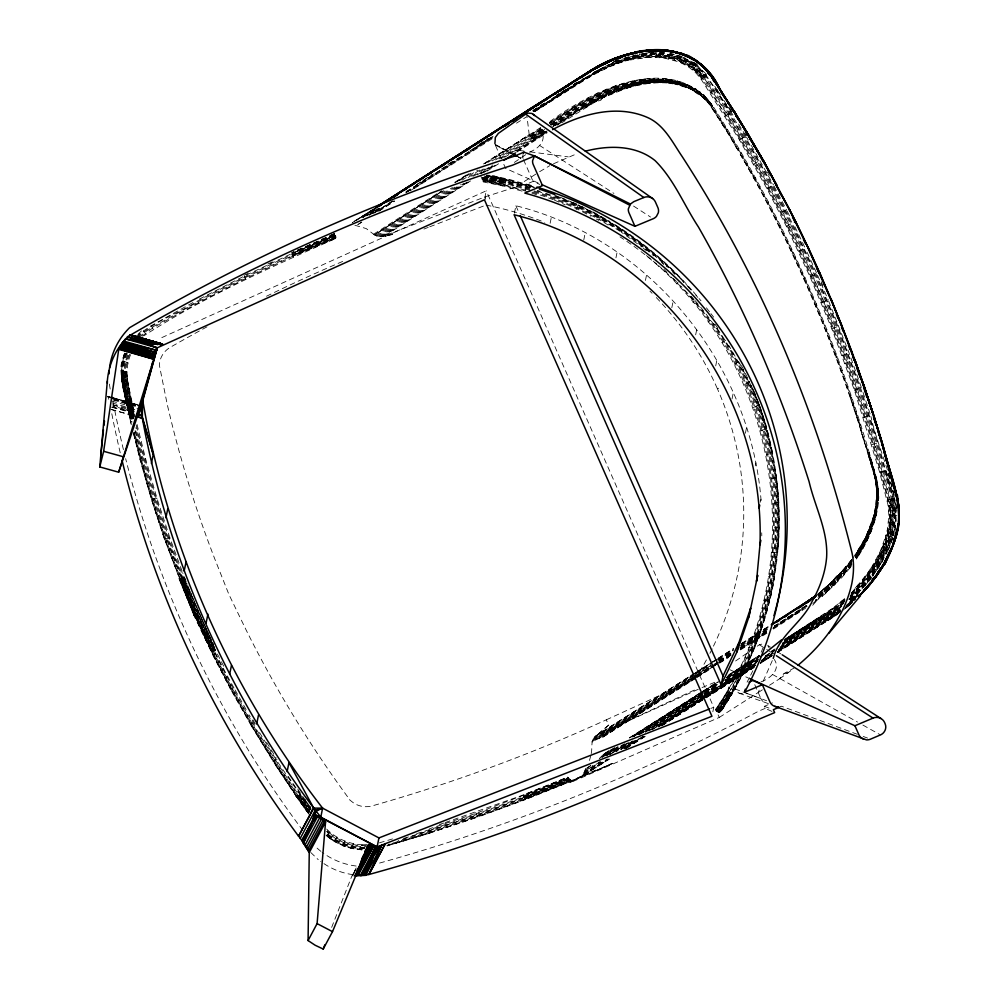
<?xml version="1.0" encoding="UTF-8"?>
<svg xmlns="http://www.w3.org/2000/svg" width="999" height="999" viewBox="0 0 999 999"><rect width="100%" height="100%" fill="white"/><g stroke="black" fill="none" stroke-linecap="round" stroke-linejoin="round"><path stroke-width="0.75" stroke-dasharray="5 3.75" d="M361.925 849.862L352.235 848.463L342.844 845.728L352.222 848.563L361.925 849.862L362.013 844.817C348.052 843.943 334.453 837.786 325.05 827.372M860.551 429.508C866.957 452.697 878.071 475.786 876.81 500.349C875.336 521.216 867.082 541.008 856.555 558.866L855.419 556.768C866.258 539.76 875.474 520.991 877.134 500.611C878.695 474.488 865.396 450.262 859.664 425.349C824.275 313.399 774.924 205.757 711.788 106.706C671.44 54.92 597.14 95.642 556.555 125.1M126.623 352.722C117.345 374.375 126.773 397.34 130.744 418.993L131.493 421.99M557.38 125.187C597.577 96.066 671.902 55.27 711.663 107.005C779.682 214.273 832.017 331.293 867.756 453.146C873.251 470.741 879.407 488.873 876.285 507.517C873.563 525.711 866.82 543.306 856.18 558.341C866.832 540.809 876.285 521.765 877.821 500.986C879.545 474.612 865.883 450.287 860.151 425.149C824.724 313.087 775.324 205.332 712.137 106.169C671.765 51.399 593.081 92.557 551.336 123.252M127.585 354.945C119.056 375.936 128.584 398.002 132.03 418.956L129.733 418.581L131.269 424.737M876.585 488.486C878.208 513.086 869.28 537.524 855.856 557.817C865.309 542.382 873.863 525.949 876.722 507.879C880.631 489.06 873.65 470.654 868.593 452.847L869.242 452.634C833.316 330.494 781.068 213.012 712.612 105.594C671.328 50.212 591.558 90.684 548.963 122.303M534.802 111.588L586.838 78.721C614.023 62.562 648.314 48.976 679.62 61.126C688.536 64.81 696.49 70.929 701.897 78.958C730.781 122.028 757.03 166.87 780.606 213.062C826.96 304.283 862.587 400.849 887.811 499.987C892.794 525.986 887.312 553.933 872.814 576.123L883.853 558.816M553.096 126.511C594.093 96.778 671.103 53.034 711.725 106.856C709.44 101.586 702.684 98.864 700.549 94.081C701.623 89.585 692.881 89.423 690.809 86.463C641.77 64.411 588.998 95.792 549.425 123.214M875.536 477.26L878.034 488.811L878.096 501.098L875.673 516.183L870.404 533.454L868.818 530.419L874.225 514.348L876.922 493.618L874.899 477.447L876.198 477.072L869.242 452.634C874.187 470.679 881.168 489.36 877.584 508.379C874.662 526.585 866.77 543.643 856.555 558.866M876.81 493.518C875.711 533.716 880.606 484.44 875.349 477.31M893.131 535.764L894.492 530.169L895.254 515.709L893.406 498.576L878.084 442.844L860.626 388.062L837.974 326.411L816.058 274.088L792.132 223.077L772.652 185.277L745.054 136.376L715.509 88.986L703.608 71.603L690.871 62.775L681.068 57.705L664.023 53.571L648.788 53.297L639.285 54.408L621.366 59.503L636.313 55.02M895.516 525.749L895.304 530.094L887.549 528.658L888.848 515.347L888.148 505.556L879.694 472.34L854.445 390.272L831.917 328.971L810.127 276.948L786.338 226.224L766.97 188.649L739.535 140.022L701.335 79.558L696.34 73.377L688.636 66.908L679.482 62.025L663.224 57.817L648.451 57.33L630.431 59.965L630.357 56.256L624.412 57.967M445.167 822.577L522.989 795.067L567.769 777.11L570.167 782.704L719.292 717.407L715.509 709.402C821.403 558.491 774.213 335.901 620.004 236.863M771.515 552.497L777.771 552.135C782.18 501.311 775.736 449.525 758.278 401.548M763.461 600.761L769.58 601.248C779.457 559.665 781.992 516.308 776.086 473.951M757.954 658.566L730.044 676.535L727.01 697.727L721.39 710.888L732.442 693.256L721.94 710.077M894.492 530.169C901.46 491.296 878.808 453.671 870.941 416.521M535.839 174.113L515.634 187.038C507.292 180.457 497.252 175.15 486.376 175.162L506.231 179.296L530.819 186.064L530.119 188.574L505.656 181.83L482.904 177.46L483.216 181.918L504.595 186.301L523.076 191.396M550.699 124.875C591.158 96.391 646.653 63.799 696.353 89.648C698.114 92.595 706.181 93.594 704.495 97.802C705.868 101.211 709.989 103.609 711.6 107.155L726.248 130.669L727.297 129.183M877.047 493.706L878.583 494.218L877.497 482.854L868.593 452.847L876.598 482.917L877.334 500.736L875.374 515.959L873.238 524.625L862.599 549.213L861.338 545.329L868.818 530.419M888.498 521.915L889.247 522.177C887.636 541.071 882.554 559.915 872.102 575.911M604.557 753.521L599.363 758.266M892.956 535.764C895.216 523.551 895.029 510.988 892.457 498.826C880.606 452.347 866.533 406.431 850.186 361.338C821.777 283.479 786.45 208.117 744.18 136.801C727.971 113.287 716.52 85.552 695.978 65.347C688.348 59.478 679.27 54.708 669.48 54.383C640.247 53.072 610.277 60.14 586.438 77.585L533.154 111.476L603.721 67.27L604.17 69.206C622.564 59.416 643.231 51.174 664.422 52.847L663.224 57.817C677.135 57.592 692.419 60.702 702.709 70.592M639.123 55.145L639.185 58.279L663.461 55.195L681.605 56.993L679.482 62.025L693.993 67.482L705.781 76.049L706.63 75.599C672.926 41.034 622.389 53.284 586.438 77.585L533.154 111.451M133.729 414.086L127.173 379.533L126.973 371.466C116.184 373.139 122.877 359.615 124.301 353.896M131.081 423.364L129.957 418.868C126.174 397.452 116.321 374.812 125.225 353.321M130.607 354.645C121.965 374.987 131.468 396.628 134.303 417.082M893.768 535.726L894.13 532.954M708.291 99.713L707.554 101.736L726.448 130.232L736.638 148.202M591.208 753.621C592.769 747.364 589.909 738.973 596.828 735.227L694.168 673.551M523.051 154.458L522.839 155.782A8.404 8.267 11.5 0 0 523.076 158.429M874.225 514.348L875.998 516.396L877.821 500.986L877.334 488.711L875.037 477.397L867.756 453.146C872.626 470.804 880.206 488.998 876.498 507.692C873.326 525.511 865.571 542.295 855.606 557.292C865.409 542.307 872.814 523.526 875.973 507.155M352.235 848.463L353.296 843.668M484.74 198.277L486.263 190.797L159.116 338.836M514.373 213.237L515.896 205.757C649.25 239.061 749.987 363.087 760.976 499.2L761.076 503.783M525.437 190.097L526.648 184.116L533.079 181.406L539.822 184.428M550.137 223.264L551.348 217.282M583.728 240.197L585.252 232.717M615.946 257.854L617.17 251.873M645.441 280.469L646.653 274.475M671.815 307.729L673.338 300.249M695.654 334.827L696.865 328.846M715.709 365.871L716.92 359.877M732.03 398.938L733.241 392.957M745.391 433.254L746.603 427.272M755.281 465.834L755.893 462.849M712.849 711.775L713.761 707.292L486.263 190.797M760.364 502.197L760.976 499.2M658.266 266.583L658.89 265.909C783.628 373.064 812.574 575.024 715.509 709.402L718.331 712.225L721.378 710.901C747.851 670.279 766.67 624.587 774.675 576.673L768.368 576.773M874.512 515.022L868.93 531.381L855.306 556.256C866.558 539.597 874.812 520.167 876.585 500.074M861.338 545.329L855.269 555.769L864.984 539.235L871.977 522.902L876.111 507.342L877.197 493.781L876.697 488.536M888.261 529.008C883.99 557.13 870.204 583.316 849.175 602.522L848.014 601.997M527.609 191.696L504.807 185.427L482.929 181.106L504.595 186.301L506.231 179.296L486.963 175.549L530.656 186.701M684.615 64.473L687.787 58.916L682.841 57.38M891.42 542.807L892.781 537.162L886.076 535.177L887.549 528.658C883.64 556.206 869.742 582.092 849.575 601.273L863.96 587.125M589.485 760.414L591.008 754.957M576.161 209.603L578.234 204.72C620.779 225.412 659.677 254.008 690.883 289.673M128.084 362.899L122.315 360.664L124.738 352.784M124.912 353.034C115.909 374.637 126.186 397.365 129.957 418.868L121.366 379.27L127.235 379.52L135.202 416.908M125.674 353.646C116.821 375.062 126.498 397.614 130.282 418.943L131.031 421.94M127.285 353.097C118.082 374.637 127.385 397.452 131.331 418.993L132.08 421.99M128.409 355.319C119.955 376.161 129.445 398.064 132.817 418.868L124.038 379.807L123.389 371.066L123.926 379.82L132.03 418.956L123.202 379.82L122.677 370.916M129.72 354.27C120.779 375.324 130.282 397.639 133.666 418.743L124.875 379.77L124.201 371.203M600.811 216.521L599.35 219.618L609.465 225.849M585.789 768.293L582.704 775.798L596.178 769.892M874.287 514.572L864.984 539.235L855.294 555.307L864.984 538.861L871.877 522.352L873.576 524.9L875.673 516.183L877.559 500.861L877.147 488.673L875.873 482.892M688.636 66.908L691.533 62.088L696.715 64.785L700.886 68.594L696.34 73.377M622.477 229.87L621.291 232.155L641.833 246.928L643.119 244.718M892.781 537.162L888.536 549.862M710.664 105.557L711.575 104.021M639.522 53.721L639.285 54.408L643.481 53.634M851.485 560.014L848.638 564.223L849.724 568.194L842.157 577.185L825.012 593.955L812.549 603.821L833.528 585.064L851.91 564.135M604.532 753.608L609.815 750.124M748.476 647.364L754.083 648.751C788.611 563.848 786.762 465.409 749.6 381.693M726.872 691.32L732.342 693.393L744.255 671.278L754.432 648.513L762.924 625.074L756.817 624.325M662.637 260.989L661.7 262.512L663.836 264.573M331.668 927.384L351.798 876.198L356.193 867.981M680.918 278.584L683.616 282.467M344.892 841.108L342.844 845.728M653.708 52.46L649.075 52.585L648.451 57.33C664.56 55.157 683.091 54.57 696.715 64.785L692.657 69.93M711.6 107.155L712.612 105.594C670.192 53.447 594.792 94.006 552.772 124.725M886.95 552.647L889.959 545.629L893.63 530.182L894.317 515.771L883.128 471.378L866.77 416.221L848.276 362.025L835.176 327.472L801.61 249.625L769.979 186.613L742.432 137.8L712.949 90.484L701.211 73.289L694.592 66.708L685.514 61.838L668.818 56.019L656.006 54.683L630.194 58.454L612.587 64.086L586.5 77.81L534.74 111.438L586.613 78.159L603.821 67.92L620.092 60.052M719.292 717.407L758.179 692.544L760.064 688.274M763.211 681.168L772.627 659.852M871.39 577.085L864.285 585.839L849.075 601.011C867.307 583.129 880.481 560.077 886.076 535.177L880.294 551.261L873.039 564.885L878.508 568.106C884.889 553.533 892.144 538.936 893.843 522.914C894.005 505.132 889.023 488.061 884.103 471.116C859.402 381.431 826.073 294.081 783.928 211.126C760.264 164.773 733.928 119.78 704.919 76.561C700.311 69.593 693.83 63.774 685.514 61.838C655.981 49.363 621.99 57.705 595.479 73.626L594.917 71.204M656.805 52.373L655.918 57.243L674.6 57.43L691.533 62.088M868.805 530.731L861.188 546.091M355.806 869.255L351.798 876.198M852.859 558.379L865.047 538.523L866.47 542.02C874.387 523.576 879.732 503.009 875.986 482.904M355.994 869.242L352.235 876.073L354.957 871.877M753.184 407.592L758.865 404.932L758.428 402.485M695.042 300.549C792.02 412.824 803.333 589.897 716.857 711.363C805.756 583.404 789.647 396.915 680.544 285.851M738.748 361.576C796.815 470.517 789.847 610.839 718.98 712.299C792.357 605.044 796.715 456.143 728.658 345.292M760.614 431.019L766.782 428.334L772.489 452.834L766.32 454.907M429.845 833.129L387.075 845.866L429.845 833.129L428.047 829.27M673.801 54.108L669.917 53.659L668.468 58.679C688.686 58.329 703.571 74.276 712.137 91.071C750.461 149.788 783.953 211.613 812.412 275.674C844.43 347.939 870.042 422.977 889.56 499.55C895.416 517.432 893.73 536.813 886.35 554.045L880.294 551.261C873.975 569.53 862.999 585.926 849.4 599.587M754.058 178.734L755.194 177.385M720.679 711.613L732.105 693.456L720.067 712.012L731.28 693.331L719.442 712.237M694.979 679.32L703.084 665.871A317.058 311.551 11.5 0 0 706.705 659.39M776.635 477.297L770.291 479.12M718.331 712.225C796.952 597.664 795.354 435.939 713.598 323.451M839.909 611.113L779.345 649.949L830.057 617.869L840.047 609.877L839.909 611.113L827.559 620.142L777.547 651.86M855.381 554.87L861.225 545.704M386.938 845.678C449.812 827.584 511.675 805.943 571.915 780.419L582.729 775.811L608.978 759.128L582.679 775.699L572.439 780.719L525.312 799.662L522.989 795.067L567.907 777.422L570.854 780.194L575.362 779.557M849.038 563.349C846.952 571.465 829.12 576.298 833.903 585.789L851.598 563.573M337.013 837.237L334.066 841.408L326.111 835.601L334.153 841.383M778.858 502.147L772.477 503.546M729.295 692.569L717.307 711.738L730.032 692.894L718.443 712.25L730.706 693.144M720.067 712.012C789.784 610.526 797.452 471.328 739.897 362.575M717.856 712.062L730.032 692.894L717.382 711.788M715.921 710.189L727.672 691.77L716.42 710.888L728.496 692.195M855.419 556.768C867.669 540.859 874.275 518.456 877.134 500.611C880.956 502.684 877.01 484.115 876.248 482.917M779.282 527.072L772.889 528.046M851.335 565.734L849.724 568.194L851.435 565.871M851.785 563.936L842.157 577.185L841.133 574.55L841.832 571.903L810.276 608.041M767.232 203.272L768.406 202.01M851.498 563.374L825.012 593.955C821.203 587.574 831.006 584.028 833.978 580.119L818.206 593.843M851.285 562.799L841.483 575.861L822.314 596.228L821.74 591.583L825.511 587.924L817.769 594.118M849.55 599.687C876.747 575.511 901.11 536.95 889.56 499.55L887.062 500.174M872.189 575.936C886.525 557.817 895.416 534.415 891.295 511.288C876.423 449.001 856.767 387.862 833.403 328.246C804.133 254.208 768.418 182.705 726.36 115.11C711.213 96.291 702.434 63.137 674.088 60.102L675.861 55.057L682.192 56.369M851.972 561.051L833.241 584.328L815.346 600.149M698.726 76.049L704.407 71.191M851.91 560.514C841.37 574.9 829.607 588.823 815.833 600.112M851.922 560.014L832.941 582.892L818.318 596.515M864.947 586.088L870.591 578.209M852.01 559.552L841.146 573.351L817.869 596.54M818.243 595.704L841.283 572.814L851.335 560.277M744.255 671.278L738.473 669.73M602.335 98.177L600.861 100.175L594.58 102.31L562.087 122.615M818.306 594.929L833.278 581.018L851.273 560.427M851.96 559.765L841.283 572.814L818.481 594.23M851.348 562.999L841.258 575.199L818.019 597.377M851.91 560.252L833.066 581.593L818.169 594.293M852.035 561.301L832.941 582.892L817.844 595.729M851.935 560.764L832.954 582.217L817.944 594.979M779.919 228.147L781.131 226.96M868.518 581.693L872.102 577.297M769.517 685.252L779.582 678.771L783.99 673.526L794.118 668.044M792.095 253.334L793.356 252.223M326.124 835.726L329.882 832.142M848.8 563.761L833.578 580.531L817.669 594.467M701.335 79.558L705.781 76.049M851.26 593.468C864.884 578.945 878.196 562.762 883.566 543.206L886.55 544.892L890.733 545.629M850.736 595.067C874.462 570.791 897.864 535.289 887.811 499.987M850.261 596.628C874.637 572.027 899.063 535.864 888.648 499.787M848.85 599.163C872.189 575.087 899.337 541.258 888.91 505.506L888.148 505.556M710.164 92.882L716.333 88.624L720.491 94.73M803.783 278.846L805.069 277.822M741.495 153.109L740.396 154.533L754.295 178.346M678.259 281.893L676.236 283.878M853.421 600.799L855.444 598.801M725.087 116.271L732.13 111.851L728.808 106.968M137.862 334.378L141.758 330.594M136.364 336.8L142.145 331.193M136.9 337.387L143.556 330.931L151.211 325.649L195.979 300.861M137.512 338.012C153.896 320.592 178.247 314.011 197.715 300.911C242.732 277.173 288.699 255.245 335.577 235.427L335.826 233.454L321.516 239.435M139.261 337.612L144.63 332.392L152.06 327.272L198.139 301.76L245.03 277.722L335.577 235.427L336.151 238.286C270.479 267.307 203.996 296.778 143.769 335.901M142.058 336.226L152.522 328.109L198.576 302.61L245.442 278.584L293.082 256.056L335.839 237.375L292.695 255.17L291.995 253.471L335.614 234.59L291.708 252.697L335.826 233.454L294.555 251.473M851.148 593.331L867.032 573.888L873.039 564.885L861.2 583.691L850.012 596.378M851.598 593.893L860.713 583.116L867.032 573.888L870.691 576.798M844.679 598.601L822.676 616.483L823.213 617.295L826.385 615.134L836.638 607.055L845.029 599.188L844.679 598.601L823.139 617.207L782.392 643.019M850.536 596.878C861.538 586.351 870.166 573.264 876.26 559.328L881.967 562.4C889.347 546.615 893.406 528.483 889.51 511.226L888.735 511.138M848.988 599.275C871.89 577.959 894.305 548.726 889.61 515.509L888.848 515.347M853.546 600.774L855.706 598.763M855.181 598.826L845.429 607.492M844.842 601.261L824.337 618.543L780.931 646.066M739.535 140.022L745.891 136.026L748.226 140.072M814.972 304.683L816.295 303.733M833.578 580.531L818.493 593.706M841.62 606.043L825.249 619.255L780.656 647.652M608.728 725.074L596.828 735.227L608.728 725.074L606.268 719.829A1624.586 1596.34 11.5 0 1 372.277 805.856A22.328 21.941 11.5 0 1 351.486 801.36L349.613 799.749L351.486 801.36M846.515 605.506L858.328 594.767L844.904 607.467M753.496 164.148L760.714 160.027M694.342 301.174L692.894 302.385M845.928 607.442L851.885 602.684L845.304 608.266M843.943 600.099L835.464 607.941L826.023 614.622L784.739 640.933L822.801 616.695M845.229 608.528L852.746 602.285M783.016 643.88L823.825 618.044L844.779 601.198M779.72 648.713L825.723 619.542L838.973 609.303L840.047 609.877L826.697 619.954L823.213 617.295L836.3 608.965L845.441 599.75L835.863 608.466L823.139 617.207M845.416 608.216L851.185 603.458M844.954 608.354L851.885 602.684M841.308 605.794L824.512 618.693L781.081 646.191M529.37 152.16C540.983 147.802 547.564 138.037 539.922 127.385M841.82 606.206L837.774 610.202L828.096 616.858L779.907 647.14M845.616 607.479L851.398 602.784L849.175 602.522L857.716 594.63L846.315 605.456M843.106 610.127L851.548 603.259M845.104 607.479L858.915 594.83L846.865 605.569M825.674 330.856L827.022 329.982M766.97 188.649L773.501 184.94L786.575 209.977L779.969 213.536M773.463 629.058L805.644 608.129M761.063 681.842C770.079 678.558 781.131 669.567 774.3 659.465M806.418 606.331L773.151 628.234L807.092 606.343M710.439 320.329L708.166 322.015M779.582 678.771L793.069 669.143M806.243 605.394L774.325 626.348M725.736 340.147L721.965 342.669M778.795 649.737L840.584 610.064M778.646 649.662L826.011 619.68L839.497 609.615L825.723 619.542M839.759 612.062L828.296 620.154L777.609 651.935M784.09 639.872L834.802 606.818L839.372 610.976M549.238 122.84L579.233 103.184L580.981 105.769L584.19 107.655C602.247 94.156 622.652 83.054 645.004 78.933L647.989 83.554C670.541 79.945 697.989 83.504 711.413 104.233M786.338 226.224L792.981 222.752M835.114 607.392L784.39 640.359L822.489 616.158M826.697 619.954L828.995 620.042L837.449 614.31L777.397 652.572M840.634 611.912L778.608 651.76M749.225 381.993L744.068 384.727M835.876 357.367L837.262 356.568M781.83 644.817L827.184 616.071L836.762 609.415L845.266 601.685L837.262 609.827L824.337 618.543M584.19 107.655L585.002 107.742C604.32 93.581 626.273 82.517 650.062 78.534L652.759 83.067C672.327 81.656 694.168 84.89 708.141 99.975M777.584 651.785L840.933 611.213M778.621 650.849L840.421 611.188L828.296 620.154M514.348 162.412L528.121 153.022M735.589 660.976L759.365 644.742L763.835 643.618M586.838 78.721L595.254 73.027M806.855 605.419L774.262 626.336M660.389 82.767L658.141 78.384C631.705 80.469 607.255 92.732 585.764 107.667L585.002 107.742M798.488 251.423L805.206 248.102L793.631 224.088M487.949 162.35L540.109 128.834M492.22 160.864L541.982 128.859M549.787 123.739L588.523 97.677L590.771 100.874L594.58 102.31C618.418 89.036 645.179 76.848 673.151 80.007L674.537 83.978L691.083 88.998L700.536 94.356M495.629 159.915L542.632 129.67M550.424 124.563L597.889 92.845L599.899 95.966L603.446 97.577L629.607 86.963L651.186 81.518L658.778 80.707L679.295 82.005L685.202 83.516L685.888 87.013L680.107 84.94L667.869 83.104L666.071 78.909C624.3 79.333 587.125 102.822 553.571 125.275M499.1 158.866L544.667 129.533M551.161 125.287L589.485 99.425L607.292 88.686L609.078 91.708L612.35 93.481M501.048 158.679L544.168 130.956M553.234 125.05L598.738 94.543L607.629 89.523L616.72 85.19L618.818 88.686L621.266 90.01C645.167 82.193 673.201 76.174 696.428 89.273C695.204 92.27 698.301 93.906 700.624 95.13M534.752 111.476L586.5 77.81M504.607 157.355L545.004 131.406M552.759 126.349C577.484 112.188 598.763 91.646 626.161 82.38L627.971 85.764L630.194 87.188M738.149 361.988L734.228 364.235M354.87 225.262L366.233 228.584L374.475 234.89L442.082 191.121M455.094 182.705L469.393 173.451L455.094 182.73M485.002 163.349L541.071 127.285M515.809 150.986L547.127 130.857M554.895 125.824C581.443 110.24 604.982 87.937 635.589 80.282L637.137 83.529L639.098 85.015L647.989 83.554M393.032 200.811L373.414 213.474L393.069 200.999M406.106 192.37L493.743 135.802L470.129 150.986M532.929 110.514L545.916 102.06M556.306 95.342L558.903 93.656M378.758 211.089L394.468 200.949M410.177 190.809L492.619 137.55M392.008 233.029L392.619 234.453L381.855 236.613L377.809 236.401L374.475 234.89L442.095 191.146M485.002 163.374L529.22 134.765L526.997 116.521L516.495 123.189M376.361 208.142L361.975 217.382L376.323 208.242M362.987 217.345L376.074 208.928M366.833 215.747L378.596 208.167L366.82 215.821M369.38 214.997L379.845 208.242M416.471 184.628L432.167 174.513M447.864 164.385L453.096 161.014M479.258 144.143L488.411 138.237M373.201 213.436L392.857 200.787M405.944 192.332L468.818 151.836M516.808 152.11L547.29 132.692M840.896 371.029L842.294 370.279M758.179 692.544L763.224 689.298M374.65 208.416L352.41 222.665L374.762 208.366M375.362 208.204L357.043 219.955L375.312 208.292M354.121 221.328L374.338 208.579M362.974 217.395L377.36 208.204M369.38 215.072L379.857 208.379M406.031 191.646L413.886 186.626M415.184 185.789L434.827 173.239M441.371 169.056L459.69 157.343M470.154 150.649L491.096 137.263M406.168 192.632L493.906 136.513M378.808 211.214L394.543 201.149M414.21 188.574L492.882 138.274M373.638 234.178L441.62 190.722M454.695 182.367L469.08 173.177M483.454 163.973L529.208 134.728L531.705 138.012L535.789 139.236L546.303 132.592M374.475 234.89L443.593 190.697M459.253 180.694L472.29 172.352M375.462 235.514L444.992 191.059M462.05 180.157L477.784 170.092M376.586 236.026L452.46 187.512M468.156 177.485L479.932 169.955M377.809 236.401L454.757 187.213M471.715 176.373L486.063 167.195M379.121 236.638L460.414 184.665M473.514 176.286L487.937 167.07M380.482 236.701L464.098 183.242M477.172 174.9L492.844 164.872M381.855 236.613L467.22 182.043M480.344 173.651L493.481 165.26M468.269 181.98L383.204 236.363L485.214 196.815L515.634 187.038M481.356 173.614L494.443 165.247M516.695 151.024L546.853 131.843M470.579 180.919L384.49 235.951L392.619 234.453M483.616 172.59L497.964 163.411M517.532 150.911L535.789 139.236M486.988 171.179L498.663 163.711M695.853 676.51L599.075 738.361L592.007 741.745L695.591 676.098M697.165 675.674L712.861 665.646M714.16 664.81L718.094 662.3M719.392 661.463L731.168 653.933M740.321 648.089L767.781 630.531M695.616 677.659L602.584 737.262L599.075 738.361L695.279 677.409M712.699 666.77L697.052 676.872L718.044 663.461M714.11 665.958L717.944 663.411M719.355 662.612L731.081 655.032M766.545 632.392L740.346 649.188L766.595 632.417M695.953 677.285L602.072 737.2L695.741 677.722M719.367 662.637L731.168 655.069M570.167 782.704L574.675 779.819L572.377 780.831M695.604 676.435L591.908 742.057M696.915 675.599L712.649 665.584M713.96 664.747L717.894 662.237M719.205 661.4L732.304 653.059M740.172 648.039L767.707 630.506L740.172 647.851M696.778 676.835L712.974 666.445M713.885 665.933L718.219 663.111M719.143 662.587L730.981 655.044M740.197 649.175L767.969 631.443M773.076 628.209L802.01 609.765L801.71 607.854M614.422 747.751L603.896 754.445L614.435 747.776M718.318 681.68L631.518 736.875L701.348 692.794M728.845 674.987L759.09 655.756M703.196 692.444L633.616 736.688L703.259 692.544M704.507 691.608L717.644 683.266M726.835 677.422L758.341 657.379L726.685 677.26M784.602 640.684L826.023 614.622L829.07 617.469L832.392 617.869M602.335 757.13L618.081 747.102M637.762 734.565L703.383 692.757M704.695 691.932L717.819 683.566M726.997 677.709L758.491 657.654M606.58 755.544L624.987 743.843M639.447 734.652L702.547 694.555M703.87 693.718L718.331 684.527M724.899 680.344L757.766 659.452M782.754 643.581L826.772 615.621M584.964 770.341L592.869 765.334M609.902 754.445L628.296 742.744M645.342 731.842L703.134 695.067M704.395 694.193L718.88 685.039M725.399 680.806L758.266 659.952M770.017 652.347L774.025 649.912M633.004 740.858L615.896 751.685L634.415 740.097M648.701 730.781L722.327 684.065M723.638 683.229L756.48 662.349M764.36 657.342L774.874 650.661M583.891 772.939L600.998 762.112M635.052 740.371L620.616 749.55L635.152 740.434M704.57 696.103L652.097 729.507L704.807 696.241M705.881 695.267L755.731 663.523M763.598 658.516L772.776 652.659M583.379 774.125L607.055 759.128M624.038 748.239L638.511 739.085M658.141 726.535L704.133 697.364M705.356 696.478L755.331 664.822M761.75 660.589L773.551 653.071M695.479 672.714L711.263 662.712M712.574 661.875L716.52 659.377M717.844 658.541L733.628 648.538M741.52 643.543L769.143 626.036M595.704 736.038L709.715 663.786M710.863 663.086L733.303 648.838M741.171 643.856L768.693 626.41M594.667 737L694.542 673.701M695.853 672.876L711.625 662.886M712.936 662.05L716.882 659.552M718.194 658.716L732.654 649.562M741.857 643.731L769.455 626.236M593.756 738.074L693.918 674.612M695.229 673.776L709.727 664.585M717.632 659.577L733.441 649.562M741.345 644.555L769.03 627.01M593.006 739.248L694.105 675.187M695.416 674.35L711.176 664.36M717.732 660.202L733.491 650.224M740.059 646.066L768.943 627.759M710.876 665.409L592.407 740.484L693.806 676.71M718.781 660.401L733.254 651.223M741.158 646.216L768.805 628.708M696.902 675.274L712.637 665.297M713.948 664.472L717.881 661.975M719.193 661.151L732.304 652.834M774.262 626.248L801.797 608.803L774.138 626.186M696.59 676.573L717.682 663.211M718.993 662.374L730.856 654.857M740.084 649.013L766.433 632.317M773.026 628.134L802.01 609.765L802.372 610.726M602.609 737.324L695.916 678.184M697.227 677.359L711.688 668.194M719.567 663.199L728.771 657.367M740.596 649.874L766.882 633.216M629.47 737.774L701.598 691.995M702.896 691.233L717.332 682.042M729.12 674.612L759.29 655.469L729.07 674.725M604.42 753.82L609.777 750.274M629.345 737.999L701.585 692.095M702.821 691.383L717.319 682.117M631.98 737.175L701.61 692.944M702.934 692.107L717.382 682.929M727.896 676.248L759.427 656.218M633.316 736.388L703.009 692.257M704.332 691.42L717.482 683.091M784.54 640.621L822.676 616.483M704.57 691.708L717.707 683.378M726.897 677.534L758.428 657.529M602.347 757.155L618.119 747.152M637.837 734.652L703.546 693.006M704.857 692.17L717.994 683.84M727.197 678.009L757.429 658.853M605.494 755.806L623.875 744.155M639.635 734.178L702.684 694.23M703.995 693.406L718.443 684.253M725.012 680.094L757.841 659.29M782.791 643.481L823.513 617.682L782.704 643.418M606.605 755.569L625.037 743.905M642.145 733.066L702.709 694.73M704.033 693.893L718.506 684.727M725.087 680.556L758.004 659.715M771.166 651.385L775.124 648.888M645.466 731.98L703.333 695.279M704.657 694.442L719.118 685.264M725.699 681.093L757.267 661.088M765.159 656.081L774.362 650.237M648.888 730.931L702.846 696.765M704.17 695.928L722.589 684.265M723.913 683.428L756.817 662.587M764.71 657.592L772.602 652.584M780.506 647.589L838.298 610.514L838.973 609.303L835.951 605.918M706.118 695.404L756.068 663.723A353.671 347.527 11.5 0 0 758.104 659.427M761.325 660.389L773.151 652.884M755.669 664.959L705.694 696.615L755.744 664.972M762.249 660.789L771.453 654.957M762.324 660.801L771.528 654.969M583.066 774.762L608.004 758.953M625.224 747.989L643.443 736.5M658.166 727.072L703.808 698.251M705.594 696.952L755.656 665.159M760.251 662.487L772.052 655.007M582.929 775.049L607.916 759.228M624.949 748.388L643.431 736.738M660.401 725.898L753.908 666.783L705.169 697.777M760.202 662.574L772.314 655.119M582.767 775.399L607.779 759.54M626.198 747.851L643.331 737.012M661.738 725.311L703.895 698.613M772.352 655.207L760.439 662.712L771.815 655.918M626.136 748.101L644.405 736.6M661.7 725.524L754.745 666.733M609.49 759.028L582.904 775.798L573.975 780.057L583.141 775.711M626.211 748.338L646.303 735.726M661.8 725.823L754.083 667.482M760.339 663.386L772.04 655.931L760.189 663.411M532.942 110.589L545.953 102.373M551.161 99.088L583.678 78.546L533.129 111.376L590.022 74.788M530.269 136.538L543.431 128.234M530.956 137.338L542.794 129.858M531.705 138.012L544.867 129.708M532.517 138.574L544.355 131.094M533.354 138.973L545.192 131.493M534.19 139.223L547.352 130.919M702.659 691.97L718.456 681.967M727.684 676.136L759.29 656.143M645.516 732.017L703.433 695.354M704.745 694.517L719.218 685.351M725.798 681.193L757.392 661.188M765.284 656.193L774.5 650.361M620.729 749.625L635.214 740.459M652.322 729.632L754.957 664.66M761.538 660.489L773.376 652.996M626.073 748.301L644.48 736.65M661.575 725.836L753.621 667.569M529.682 135.664L540.209 129.021M695.129 675.886L710.926 665.946M718.83 660.976L731.992 652.697M739.897 647.727L767.557 630.332M604.994 755.506L619.48 746.378M639.223 733.915L718.206 684.103M727.409 678.296L757.692 659.203M810.127 276.948L816.92 273.776L805.818 249.45M827.559 620.142L831.043 618.044M594.979 71.803L598.701 69.593M539.635 171.691L549.787 165.659M823.825 618.044L827.184 616.071M277.073 759.515L272.914 761.238L296.191 796.253L300.886 793.818L296.628 787.374M821.278 302.797L828.134 299.787L849.05 352.797L861.5 387.787L854.445 390.272M826.011 619.68L829.557 617.694M826.797 619.979L830.556 617.981M604.982 66.621L611.251 63.374M824.512 618.693L828.096 616.858M291.995 253.471L335.577 235.427L291.995 253.471L244.28 276.049L197.34 300.112L199.038 303.459M831.917 328.971L838.848 326.124M553.546 163.749L576.823 153.746M582.754 775.811L573.975 780.057L582.941 775.786M243.968 275.287L248.189 273.289M267.844 263.998L274.862 260.677M842.07 355.482L849.05 352.797M610.464 728.958L697.202 688.736M606.268 719.829L693.568 679.957M859.327 425.499L860.788 424.912M598.039 734.577L700.636 688.211M844.979 363.386L851.972 360.751M599.687 769.055L611.962 763.611L595.392 770.941M293.481 256.93L292.695 255.17L335.614 236.239M246.141 709.54L233.991 688.011L230.482 689.035L211.189 651.748L215.622 650.636L224.862 668.443M664.422 52.847C646.54 52.785 628.97 57.78 612.911 65.447L612.499 62.725L618.893 59.94M613.848 61.526L617.719 59.853M330.432 235.264L334.615 233.466M851.81 397.465L850.374 398.126L859.664 425.349M771.94 711.4L765.197 708.378L764.297 706.343L772.439 702.884M335.964 237.824L293.082 256.056L336.151 238.286L333.941 233.167M702.035 687.574L715.084 682.167M292.695 255.17L335.751 237.05M765.197 708.378L758.765 711.088A1887.248 1854.431 11.5 0 1 377.372 863.685M182.105 571.216L169.942 537.986L164.335 538.786L193.906 615.471L199.288 614.073L208.554 633.541M403.683 838.348C459.815 821.727 515.147 802.234 568.793 778.745C518.868 799.175 468.244 817.956 416.62 833.616M713.461 646.166A317.058 311.551 11.5 0 0 717.407 388.773L718.631 388.261M523.701 796.752L568.331 778.159L475.961 813.323L429.508 828.783M388.236 844.917C450.312 826.947 511.5 805.781 570.854 780.194L476.91 815.584L398.077 840.796M593.831 102.31C617.544 87.924 645.042 77.897 673.176 80.532C678.221 79.833 679.195 81.631 680.331 85.265M570.754 780.144L524.363 798.176L570.079 779.819L524.038 797.502L569.318 779.27M570.854 780.194C511.151 804.944 450.162 826.623 388.024 844.455M524.925 799.175L573.713 780.244M524.038 797.502L569.393 779.345M568.331 778.159L523.339 795.928L567.769 777.11M710.863 708.416L713.761 707.292M423.926 229.046L428.259 227.372M429.707 226.81L484.627 205.607M613.823 61.613L618.905 59.753M475.636 812.437L477.784 817.095L525.312 799.662M612.499 62.725L620.092 59.965M863.398 417.382L870.504 415.072L861.975 389.223M727.11 677.584L730.044 676.535M611.663 93.357C635.751 82.705 666.745 74.863 690.784 86.863C694.118 95.055 708.341 96.778 712.025 106.344M439.36 824.512L443.706 823.064M429.732 833.091L477.784 817.095M871.815 444.742L878.958 442.594M379.383 842.856L394.043 838.473M194.081 615.559L178.696 577.996L184.228 576.997L187.125 584.128M879.694 472.34L887.686 470.142M632.979 55.532L635.589 54.808M157.043 498.526L151.411 499.275L139.835 459.028L145.567 458.641L157.043 498.526L169.942 537.986M889.56 499.55L895.092 498.139L886.887 470.354M896.615 509.502L895.491 504.545L888.91 505.506M896.89 510.739L889.51 511.226M644.879 53.372L649.075 52.585M629.607 86.963C654.395 78.909 684.14 78.359 704.882 96.466M783.99 673.526L788.423 672.727M896.952 515.459L889.61 515.509M352.784 875.961L353.421 875.873M889.247 522.177L896.465 522.752L895.191 511.026L891.483 499.063M742.507 693.493L739.148 693.231L735.851 690.634L729.282 676.261M296.191 796.253L273.077 761.288L251.061 725.499L254.495 724.35L249.176 714.934M664.023 53.571C649.5 53.659 635.127 56.98 621.678 62.363L621.341 60.202M647.527 83.267C670.716 78.859 698.476 84.903 712.299 105.981C700.711 88.836 679.67 81.706 660.014 82.455M362.013 844.817L369.318 844.592M366.433 845.616C352.147 846.303 337.612 840.771 327.285 830.893M369.505 846.403C354.058 847.714 337.762 842.482 326.748 831.43L328.659 833.503L326.885 831.33M364.985 847.352C351.598 847.689 338.411 842.507 328.097 834.103M364.573 848.089C351.136 848.288 337.937 843.069 327.572 834.627M364.598 848.688C350.986 848.9 337.612 843.606 327.123 835.052M878.296 488.836L876.972 488.636M352.909 874.637C341.271 873.114 330.057 868.393 320.679 861.325M768.368 703.608L739.148 693.231M519.405 150.449L523.988 151.061M530.107 151.86L568.306 156.893M361.875 849.262C349.051 848.451 336.651 843.581 326.748 835.389M878.508 568.106L879.232 568.206M482.642 178.621L505.457 182.655L529.87 189.385M529.607 190.247L505.257 183.541L482.629 179.558L527.897 190.772M530.332 187.837L505.831 181.094L484.702 177.148L505.656 181.83M112.025 407.08L134.478 412.025L113.012 406.131M505.032 184.478L482.717 180.232L504.807 185.427M487.462 176.149L506.093 179.932L486.913 175.599M482.729 178.034L505.457 182.655L482.629 178.858L505.257 183.541M486.963 175.574L506.181 179.545L533.591 187.312M484.016 175.936L505.969 180.457L530.519 187.213M505.831 181.094L485.027 176.698L505.969 180.457L487.437 176.224M492.132 175.624L509.165 179.358L533.454 186.251M112.812 404.807L135.14 409.74M482.904 177.46L505.457 182.655L482.942 177.385M669.917 53.659L674.375 54.708M112 407.167L134.291 412.774L125.574 409.602M680.107 84.94L696.228 91.021L707.891 100.462M114.061 399.563L137.75 405.869M112.388 398.189L107.63 396.203L138.074 404.795M113.886 398.601L140.896 405.956L107.705 396.353L140.971 405.619M110.976 409.465L133.379 415.709M107.78 396.603L112.1 397.827M113.536 398.226L140.896 405.956M113.948 399.101L140.722 406.655L113.849 398.726M112.687 399.875L137.512 406.88M111.701 401.074L138.574 408.653M112.138 402.972L138.162 410.314M111.975 407.205L135.389 413.823M111.014 409.328L133.391 415.646M112.762 405.007L134.703 411.351M112.363 398.289L107.88 396.965L108.716 400.224M114.011 399.75L140.434 407.704M352.272 848.326L342.994 845.516L334.315 841.233L326.448 835.614M530.819 186.064L535.064 187.562M537.375 190.334L540.197 191.321M545.841 193.319L551.473 195.305M537.15 191.059C566.92 200.811 595.079 215.06 621.291 232.155M534.078 190.871L553.733 197.814L576.935 207.904L599.35 219.618M533.803 191.733L553.409 198.664L576.56 208.729L591.021 216.296M532.117 192.145L553.071 199.55L554.295 196.303C590.234 210.826 624.25 230.519 653.696 255.844M531.818 193.082L537.387 195.042M734.864 688.923L760.863 698.538A8.404 8.254 11.5 0 0 763.311 701.71L765.671 703.046M746.103 693.131L766.583 700.711M857.367 734.302L781.505 706.231A9.091 8.929 11.5 0 1 780.182 706.68M863.211 736.463L867.582 738.074M764.297 706.343L772.065 709.228M572.739 202.335L576.86 204.121M560.302 197.19L576.785 204.37M554.682 195.18C600.499 213.486 642.719 240.884 677.397 276.036M555.881 196.279C596.952 212.862 635.227 236.701 667.432 267.158M554.433 200.15L565.297 204.87M857.092 594.43L852.796 590.784L860.264 582.529L864.285 585.839M538.086 182.954L505.594 168.394L503.084 162.7M729.832 669.717L748.313 677.996M690.496 88.973L685.714 86.713L700.549 94.081L712.137 106.169M688.898 66.046L697.914 71.116L704.919 76.561M334.066 841.408L342.894 845.691M511.426 153.384L495.292 144.98L511.525 153.659M518.181 157.005L520.854 158.354L518.144 156.893M578.159 204.97C617.607 224.126 653.808 250.112 683.816 282.143M596.291 219.043L598.913 220.417M593.356 211.988L610.077 221.553M693.518 62.213L697.452 64.323M495.092 144.331L511.326 153.109M518.094 156.768L520.804 158.229M772.439 674.4L857.504 722.052M862.899 725.074L880.456 734.914M615.109 224.688C643.955 242.67 670.092 265.072 692.394 290.734M693.006 69.118L704.083 77.123M539.385 145.33L613.935 193.419M633.553 206.069L650.549 217.045M767.844 645.529L770.441 647.202M778.246 652.247L780.856 653.92M759.365 644.742L769.817 651.485M691.083 88.998L704.495 97.802M696.778 72.627L703.284 77.722M642.969 247.877L646.403 250.737M646.44 255.532L656.618 264.023M699.213 75.362L702.547 78.334M700.574 94.893L707.604 101.349M703.608 71.603L706.493 74.313M310.789 852.509L318.256 859.677M704.532 97.552L710.888 105.032M672.802 272.327L674.949 274.388M663.773 269.268L666.97 272.34M673.338 278.471L676.523 281.543M695.878 295.204L697.864 297.427M687.799 286.576L690.796 289.897M691.096 296.154L694.055 299.45M693.381 291.833L701.011 300.824M327.435 830.781L329.258 832.841M710.801 105.207L711.912 106.518L710.988 104.833M145.854 333.891L143.556 330.931M767.919 645.916L769.305 648.114M706.418 307.817L710.027 312.487M710.938 313.649L713.636 317.145M310.264 809.764L276.273 759.964L259.34 732.267M310.214 809.789L299.313 794.804L309.89 810.027M135.015 430.906C166.433 567.669 227.809 696.49 309.503 810.251M309.74 811.912C227.809 698.151 166.309 569.293 134.703 432.455M309.702 811.937L297.927 795.591L309.415 812.112M308.679 813.673L296.041 796.203M134.116 432.467C165.772 569.393 227.185 698.363 309.116 812.249M296.466 796.215L308.204 812.662C256.518 739.76 211.813 661.425 178.908 578.246M308.816 813.985L296.016 796.066L308.654 813.885M308.404 812.599C226.848 698.338 165.235 569.492 133.654 432.43M310.677 809.502L286.451 773.701M297.34 795.878L308.866 812.387M298.589 795.229L310.077 811.725M715.509 88.986L734.59 117.445M715.047 324.163L719.168 330.307M714.722 86.176L720.504 95.155M723.85 100.375L731.355 112.138M266.583 742.382L276.261 758.191M745.054 133.092L746.665 135.752M738.623 124.088L745.891 136.026M826.023 614.622L825.436 613.536M153.009 328.946L151.211 325.649M751.348 145.467L773.501 184.94M253.022 719.892L255.294 723.925M251.224 725.561L230.482 689.035M767.145 171.703L769.28 175.599M233.991 688.011C188.574 606.63 156.568 518.381 135.052 427.834M230.644 689.11L211.388 651.972L193.868 615.322M787.212 211.264L790.421 217.645M245.879 279.445L244.28 276.049M209.216 634.939L213.848 644.68M211.688 651.972L194.443 615.571L179.658 578.246L194.892 615.521L212.113 651.91L194.967 615.509L180.22 578.171M212.65 651.773L195.554 615.372L180.881 578.034L196.229 615.184L213.287 651.573L196.328 615.159L181.643 577.834M213.998 651.311C179.995 579.919 154.558 504.507 135.914 427.709M189.448 589.835L215.622 650.636L183.329 577.31L215.622 650.636L198.052 614.56L182.455 577.597L197.939 614.61L214.797 650.998C180.582 578.633 154.733 502.372 136.076 424.55M523.513 159.69L533.079 181.406M754.745 684.652L760.863 698.538M495.554 145.604L502.447 161.276M515.896 205.757L519.03 212.874M821.253 281.743L823.026 285.851M817.507 275.15L828.134 299.787M480.507 175.312L483.216 181.918M199.188 614.11L182.642 572.664M753.908 391.146L757.854 401.061L755.044 393.881M752.572 388.274L754.208 392.382M754.757 393.743L759.115 404.695M179.221 578.271L194.106 615.559M890.509 499.313L895.254 515.709L895.653 522.852M892.457 498.826L896.665 513.936M895.491 504.545L885.064 470.854M164.548 539.035L151.586 499.375L133.704 433.841M164.373 538.936L151.411 499.275M765.958 425.262L759.228 404.495L766.67 428.534M886.001 470.591L896.303 504.37L896.652 508.191M888.473 473.089L890.421 480.457M137.013 424.363L145.567 458.641M133.479 433.566L139.872 459.19M876.198 477.072L877.497 482.854M121.079 370.217L121.403 379.433M131.331 418.993L122.565 379.782L122.078 370.754L122.49 379.77L130.744 418.993L121.99 379.695L121.603 370.579M875.037 477.397L876.41 482.917M121.603 379.583L121.266 370.392L121.641 379.595L130.282 418.943M133.666 418.743L125.774 379.695L125.075 371.316L125.899 379.682L133.579 414.098L126.011 371.403L127.173 379.533M108.267 396.416L108.754 399.288M485.214 196.815L485.477 199.313M761.725 532.804L761.787 535.864M712.162 648.826A317.058 311.551 11.5 0 1 709.49 654.133M486.076 205.107A317.058 311.551 11.5 0 1 544.742 222.402M649.937 291.146A317.058 311.551 11.5 0 1 652.06 293.269M656.268 297.552A317.058 311.551 11.5 0 1 717.407 388.773M206.98 326.848A1624.586 1596.34 11.5 0 0 170.292 347.302A22.328 21.941 11.5 0 0 159.353 365.159L167.158 404.021A1166.045 1145.778 11.5 0 0 214.623 558.528L228.896 594.417L245.754 629.233A1166.045 1145.778 11.5 0 0 349.7 799.675M266.496 296.241A1624.586 1596.34 11.5 0 1 345.879 260.077M120.23 452.834A1065.521 1046.989 11.5 0 1 111.264 410.964M302.872 830.556A1065.521 1046.989 11.5 0 1 125.662 458.653M123.426 449.6A1065.521 1046.989 11.5 0 1 112.038 396.453M110.202 389.036A70.205 68.981 11.5 0 1 109.216 381.493M356.181 866.033A70.205 68.981 11.5 0 1 322.128 852.297M320.904 851.348A70.205 68.981 11.5 0 1 315.122 846.265M762.911 647.951A353.671 347.527 11.5 0 1 761.163 652.272M752.859 670.729A353.671 347.527 11.5 0 1 750.087 676.311M749.375 677.697A353.671 347.527 11.5 0 1 746.49 683.204M526.648 184.116A353.671 347.527 11.5 0 1 533.953 186.201M361.75 222.078L356.518 225.462L361.763 222.103M565.422 89.748L556.331 95.567L565.422 89.76M577.122 82.268L571.915 85.589L577.122 82.268M617.857 746.703L599.475 758.391L617.869 746.715M590.796 765.571L585.539 768.905L590.809 765.571M600.162 761.738L584.403 771.765L600.199 761.762M822.227 615.609L785.514 638.885L822.227 615.609M614.897 748.026L601.76 756.368L614.909 748.039M628.371 742.819L609.964 754.495L628.408 742.844M642.557 736.625L624.15 748.288L642.582 736.625M704.382 697.452L658.341 726.623L704.42 697.464M582.829 775.811L573.975 780.057L582.854 775.811M612.449 763.386L579.258 777.921L612.449 763.386M311.139 809.153L300.087 794.33L311.014 809.252M308.616 812.499L296.853 796.078L308.591 812.512M310.701 807.604L302.672 796.328L310.677 807.629"/><path stroke-width="1.5" d="M360.189 863.723L370.704 844.842L354.982 875.736L365.197 875.374L377.123 846.902L368.619 844.729L332.505 931.642L323.201 949.05L315.135 945.229L308.079 940.559L309.253 852.572L325.549 822.102L315.896 814.997L377.123 846.902L711.937 716.271L484.44 199.775L157.28 347.814L127.535 336.825L122.278 343.132L118.744 349.325L103.646 451.298L99.775 466.933L118.669 472.202L140.971 405.619L138.923 413.224L157.28 347.814L118.669 472.202M866.907 397.277L863.586 387.225L864.347 387.1L873.488 414.373L897.239 497.514L899.1 509.752L898.625 521.878L899.1 509.552L897.252 497.527L881.942 441.845L864.497 387.125L841.92 326.898M859.14 596.166C876.061 579.333 889.947 558.766 896.29 535.551C905.444 503.846 889.035 472.577 881.855 442.32C886.188 461.963 896.39 485.189 897.589 503.996M157.717 344.68L130.444 334.99L162.462 344.193L130.444 334.99L127.535 336.825L153.621 344.193L162.462 344.268L130.444 334.99L162.45 344.106L130.444 334.99L153.621 344.193L125.549 338.948L156.693 347.739L156.568 350.324L123.014 342.108L155.906 352.622L121.616 344.106L155.307 354.72L120.467 345.916L154.77 356.568L119.58 347.502L154.333 358.092L118.956 348.801L153.983 359.265L118.744 349.325M360.314 875.549L375.861 846.478L373.376 855.881L362.899 875.461L373.214 856.255L381.855 845.054L365.721 875.224L377.085 847.002L320.791 817.132L313.723 808.104C227.735 693.768 168.157 558.953 142.333 418.194L142.532 399.313L150.624 369.817M851.585 352.147L864.497 387.125L873.313 414.523L854.982 360.127C871.652 407.18 886.662 454.932 898.451 503.446C899.712 514.023 898.938 524.8 896.29 535.114C891.945 550.262 885.126 565.709 874.674 577.385L872.864 579.62M898.825 521.578L899.1 509.552L897.065 497.552L881.942 441.845L873.788 415.809L881.343 440.422M898.625 521.878L898.65 510.164M710.764 75.649C682.804 34.953 621.778 49.288 587.025 73.052C626.41 44.793 696.603 35.327 719.617 89.011L719.542 88.349C706.468 58.779 672.352 44.418 641.57 51.349C666.508 46.741 696.103 53.334 710.764 75.649L705.069 68.019L696.228 61.164M898.725 514.872C893.905 464.098 902.072 523.264 897.851 528.533C899.175 535.327 870.953 594.592 893.406 544.53C896.29 537.05 897.814 529.183 898.875 521.253M308.079 940.559L317.095 923.613L325.549 822.102M122.015 460.277A1065.521 1046.989 11.5 0 0 298.564 836.2L313.723 808.104L322.615 808.154L378.946 837.924L709.415 708.99M99.775 466.933L107.33 381.143C108.516 365.497 114.997 350.499 125.587 338.911L143.057 342.42L157.243 347.952M759.964 544.842L756.505 581.331L757.717 575.337L748.813 617.145L736.987 651.847L721.191 684.939L514.073 214.735C659.665 250.737 765.684 395.704 759.964 544.842L760.876 540.359M100.774 455.644L103.446 429.782M897.664 527.822L898.126 523.563M103.958 425.387L104.483 420.979M898.451 523.289L896.14 535.939L890.121 552.709L882.417 567.145L876.048 576.623L886.051 560.826M719.292 88.149L734.59 112.475L734.54 111.838C722.464 95.155 713.998 74.775 697.227 61.988M309.253 852.572L303.384 843.119L314.623 815.384L315.309 810.139L313.162 808.79L298.564 836.2M897.814 528.146L892.644 545.179L896.14 535.939L898.401 523.351M897.589 526.573L898.051 523.626M729.844 105.37L748.825 135.539L763.074 160.502L734.54 111.838L718.918 88.049M151.398 463.486L153.234 454.508L141.92 415.746L140.709 408.291L142.532 399.313C167.795 547.452 230.619 689.372 322.615 808.154L320.791 817.132M165.921 517.844L167.745 508.866M184.166 571.128L186.001 562.162M206.081 623.089L207.917 614.11M229.633 674.35L231.468 665.384M256.693 723.938L258.516 714.959M287.125 771.603L288.948 762.624L313.723 808.104M377.123 846.902L378.946 837.924M721.191 684.939L723.014 675.961L738.81 642.869L750.636 608.179L748.813 617.145M759.153 508.179L759.752 505.182M736.987 651.847L738.81 642.869M749.737 678.633L854.919 725.736L873.051 718.106A8.954 8.791 11.5 0 1 878.458 717.594L879.769 717.981A8.541 8.392 11.5 0 1 884.577 722.502L885.089 723.663A8.616 8.467 11.5 0 1 884.015 732.13A8.966 8.816 11.5 0 1 880.456 734.914L870.504 739.16A9.091 8.929 11.5 0 1 866.433 739.884L773.501 705.818A8.429 8.292 11.5 0 1 769.917 701.885L762.362 684.727L744.655 692.182L745.266 689.185M314.623 815.384L316.096 811.163L322.615 808.154L315.309 810.139L312.525 820.766L301.923 840.584L308.229 849.462L303.059 842.557L315.896 814.997L301.973 840.671M151.423 366.858L152.635 362.437M153.446 359.49L156.681 347.689M140.709 408.291L157.28 347.814M893.78 541.008L894.929 536.825L893.518 541.121M586.363 74.363C613.311 54.308 651.847 43.681 684.765 55.02C690.197 51.911 725.162 88.012 700.074 63.711C683.728 50.887 661.625 48.064 641.57 51.349M742.931 126.648L762.861 159.79L789.635 210.052L775.574 184.378M778.783 707.392L773.363 709.702L774.65 712.612L756.942 720.067A1887.248 1854.431 11.5 0 1 368.893 874.5L381.855 845.054M890.047 550.948C884.402 566.046 874.799 579.358 863.91 591.121M892.119 546.553L884.627 562.212L890.234 550.874M794.467 222.302L796.116 222.515L789.472 209.44L788.661 209.415M323.201 949.05L324.837 944.867M526.535 112.138L527.697 110.34L588.336 72.103C619.842 52.935 663.748 39.96 697.127 61.776C690.883 55.969 681.78 53.534 673.488 51.96M365.721 875.224L373.614 855.631L380.194 845.703M773.251 658.428C779.282 634.952 802.347 622.802 812.212 601.261C819.742 587.762 825.311 572.927 826.61 557.43C828.246 531.131 814.922 506.768 809.103 481.693C795.279 437.962 779.307 394.905 761.176 352.772C742.519 309.752 721.603 267.72 698.413 226.96C683.978 205.007 673.938 179.246 655.069 160.602C635.676 144.867 608.316 145.117 585.289 151.211M789.135 209.39L808.203 248.064L795.878 222.19M771.203 624.85L813.661 597.402L798.014 608.641M523.476 153.172L523.976 152.173L534.527 155.944L630.431 204.046L633.778 201.661L643.831 197.515A9.078 8.904 17.4 0 1 648.363 196.89L649.862 197.19A8.554 8.379 17.4 0 1 655.406 201.973L657.854 207.53A8.479 8.304 17.4 0 1 658.316 212.775L656.48 216.346A9.078 8.891 17.4 0 1 653.171 218.731L634.939 226.323L542.145 184.765M354.982 875.736L372.19 845.191L356.893 875.648L373.926 845.753L357.967 875.611M357.13 875.087L361.276 875.524L375.861 846.478M361.114 860.951L369.505 844.679L362 858.328M365.06 851.548L368.619 844.729L364.96 851.573M630.431 204.046L628.346 208.941A8.367 8.192 17.3 0 0 629.008 212.849L634.939 226.323M863.76 591.221L875.661 576.947L884.028 563.324M303.384 843.119L317.794 816.183L311.725 822.701L301.923 840.584L300.262 838.298L315.309 810.139M304.82 845.466L319.792 817.457M306.169 847.602L321.603 818.718M307.38 849.512L323.201 819.929M308.429 851.173L324.513 821.066M362.962 856.917L369.505 844.679M357.03 870.416L370.704 844.842M355.894 875.686L372.19 845.191M368.893 874.5L385.327 843.705L368.943 874.337L365.197 875.374M841.383 325.499L831.168 299.25L841.745 325.849L819.979 273.276L819.005 273.214L816.533 267.807M882.666 566.72L876.011 576.023L880.556 568.156M881.655 567.794L893.081 544.892L897.514 529.233M881.842 566.858L883.228 564.535M361.276 875.524L373.376 855.881M806.518 602.884L815.421 595.941M877.621 572.777L879.095 570.466M875.486 576.211L881.143 568.019M629.607 205.145L534.527 155.944L532.592 160.689A8.404 8.267 11.5 0 0 533.254 164.61L542.519 185.639L524.825 193.082A353.671 347.527 11.5 0 1 744.655 692.182M872.427 579.695L874.088 577.484L872.277 579.707M631.118 54.408C639.385 48.601 652.022 51.049 661.65 50.275L662.2 50.612L642.657 51.036L624.575 55.37M874.674 577.385L868.443 585.988L858.466 596.565M654.245 50.524L653.683 50.25C619.168 50.924 589.398 70.754 561.925 89.261M858.353 596.603L869.217 585.377L876.348 576.236M868.343 585.202L870.154 582.966M867.432 586.326L870.404 583.866M828.945 633.229L860.526 595.691M640.184 52.535L641.058 51.648L631.905 53.509L613.673 59.428L624.662 55.22L643.806 51.124C623.626 53.771 604.407 61.888 587.262 72.79L391.071 198.139M863.723 590.534L865.584 588.423M860.501 594.58L866.108 588.286M617.057 58.716L623.651 55.507M863.461 590.571L866.445 587.387M852.072 352.272L841.707 325.487L851.897 352.135M854.982 360.127L864.335 387.325M781.418 639.947L760.251 657.005M797.976 665.272C823.213 644.143 844.642 616.271 851.81 583.603C853.895 573.064 854.282 562.037 851.697 551.535C841.645 511.538 829.982 471.928 816.495 432.954A920.141 630.294 74.6 0 0 759.29 293.893C736.438 246.666 710.813 200.774 682.292 156.743C672.402 142.258 664.073 124.413 646.852 117.208C615.971 104.033 580.656 114.286 552.572 129.67M500.699 128.134L596.615 67.158L615.409 58.417L616.433 58.379L606.655 62.225L595.629 68.119L614.472 58.779L624.15 55.32L635.064 52.922C624.937 55.994 612.287 57.28 604.095 64.336L609.378 61.776M813.036 598.638L815.209 596.878M803.546 604.595L815.484 596.216M815.871 595.654L803.446 604.62M816.133 595.516L802.759 604.82L816.146 595.404M812.212 598.826L815.783 596.116M607.155 62.188L587.949 72.278M652.597 198.526L531.818 113.449L528.059 113.062L525.649 114.136L498.326 133.404L495.329 137.475L494.917 143.656M771.765 624.375L813.661 597.402M806.955 602.834L810.701 600.349M378.983 206.456L381.593 204.77M393.369 197.203L398.601 193.843M403.833 190.484L406.456 188.799M410.377 186.276L414.298 183.754M418.231 181.231L423.464 177.872M427.385 175.349L431.306 172.827M435.239 170.305L439.16 167.782M443.081 165.247L448.314 161.888M450.936 160.202L456.168 156.843M460.089 154.321L473.176 145.916M475.786 144.231L586.962 73.114L605.332 62.75M504.295 126.448L508.216 123.926M512.15 121.403L516.071 118.881M375.961 207.58L527.697 110.34L597.914 66.721M377.984 206.531L388.461 199.812M529.145 110.464L533.066 107.954M539.547 103.933L536.938 105.569L540.909 102.934M544.83 100.437L548.751 97.927M553.97 94.58L556.593 92.907M559.203 91.234L564.423 87.887M567.045 86.214L572.265 82.867M574.887 81.194L580.107 77.847M582.717 76.174L595.916 67.745M376.386 207.093L528.946 109.753L375.749 207.692M377.922 206.631L410.577 185.752M413.186 184.078L482.405 139.823M485.014 138.162L498.076 129.808M393.306 197.377L397.227 194.867M440.322 167.295L444.243 164.785M457.305 156.431L461.226 153.921M465.147 151.423L469.068 148.913M474.288 145.567L476.898 143.893M489.96 135.539L492.569 133.866M504.333 126.349L508.254 123.839M512.162 121.329L516.083 118.831M503.846 160.402L515.521 152.934M536.962 105.494L539.572 103.834M544.792 100.512L547.402 98.839M559.14 91.371L563.049 88.874M566.957 86.376L570.866 83.891M574.787 81.394L578.696 78.896M582.604 76.411L586.513 73.914M773.388 623.738L802.309 605.419M776.935 622.002L779.57 620.329M784.839 616.995L787.474 615.322M527.21 110.827L588.336 72.103M526.81 111.438L551.523 95.829M554.12 94.193L559.328 90.909M564.248 88.324L568.156 85.864M581.156 77.647L583.766 76.011M589.048 72.378L591.583 70.842M587.512 72.565L606.193 62.338L625.749 55.282M588.099 72.203L597.464 66.808M601.723 65.335L604.333 63.861L595.379 68.544L612.375 60.002M650.824 50.537L660.489 49.95L669.979 51.411M896.64 529.77L893.081 544.892L889.872 553.109L888.461 553.921M612.337 60.065L605.669 63.224L613.336 59.853M677.597 53.459C682.954 51.536 688.174 57.355 692.819 59.066L685.963 55.145L672.764 51.511L680.631 53.284L687.337 56.319L673.975 51.511L667.732 50.549L665.933 51.199L669.043 51.449M803.333 604.37L804.008 604.058M654.77 50.437L661.65 50.275M523.976 152.173L514.36 156.219A1887.248 1854.431 11.5 0 0 129.633 327.672A70.205 68.981 11.5 0 0 109.565 367.807M534.527 155.944L512.537 165.197A1887.236 1854.431 11.5 0 0 130.394 335.127M749.05 682.117L752.909 680.494L762.362 684.727M618.119 58.679L622.077 57.03L618.206 58.441M605.744 62.512L625.199 55.207M613.673 59.428L623.189 55.769M622.402 56.543L614.635 59.378L632.367 53.184L640.259 51.611M897.252 497.527L881.493 441.933M626.473 55.245L640.184 51.661M632.854 53.596L635.589 52.947M638.324 52.298L641.058 51.648M688.661 57.255L684.115 55.17L686.488 55.407M872.577 414.51L873.488 414.373M693.169 59.753L689.797 57.78C696.153 58.329 701.036 64.873 705.394 68.894M694.293 60.415L696.066 60.514M644.979 51.399L649.362 50.749M646.153 51.399L648.925 51.074M649.425 50.687L642.457 51.486C655.269 49.213 668.756 49.301 681.143 53.646L681.58 54.121M642.107 51.136L653.683 50.25M652.235 50.462L668.331 50.574L675.087 52.023M762.012 159.728L763.074 159.94L776.598 185.09L748.463 135.452M658.728 50.337L661.525 50.437M701.298 65.647L705.294 68.407M671.515 51.386L666.52 50.849L670.729 51.498M667.12 50.637L681.143 53.646M776.061 184.353L776.673 184.79L763.074 159.94M749.05 135.702L763.149 160.19L733.928 111.563L749.075 136.301M103.646 451.298L123.027 456.668M123.789 341.084L156.568 350.324M122.278 343.132L155.906 352.622M121.004 345.042L155.307 354.72M119.992 346.753L154.77 356.568M119.243 348.189L154.333 358.092M136.851 414.235L141.92 415.746M160.552 344.805L130.444 334.99L162.462 344.23M161.85 344.68L130.444 334.99L162.462 344.268L130.444 334.99L161.501 344.742M774.737 706.393L777.434 706.955A9.091 8.929 11.5 0 0 778.82 706.917M162.125 344.593L130.444 334.99L162.437 344.343M130.444 334.99L162.225 344.53M127.822 336.538L153.621 344.193M703.733 67.545L710.789 75.275M678.234 53.159L682.642 54.67M539.31 189.061L554.857 194.555M137.075 413.848L141.246 415.472L142.345 418.169L153.234 454.508M684.115 55.17L694.942 60.315L689.797 57.78M863.735 739.322L861.375 737.986A8.404 8.254 11.5 0 1 858.915 734.814L854.919 725.736M514.185 154.995L516.858 156.344M317.095 923.613L332.505 931.642M514.11 154.783L516.795 156.194M512.687 153.846L516.745 156.031M782.155 654.757L881.006 718.568M776.348 655.706L873.051 718.106M692.095 58.117L701.435 65.11L700.574 63.874M789.472 209.44L796.116 222.515M525.649 114.136L643.831 197.515M532.954 114.111L534.428 115.534M699.5 63.661L707.429 70.767L719.542 88.349M700.074 63.711L710.414 74.763L734.59 112.475M707.692 72.665L709.527 74.65L707.017 70.629M298.576 836.063L300.262 838.298M719.617 89.011L710.039 74.65L719.655 88.636M712.762 79.52L714.372 81.955M720.866 91.758L728.221 102.897M721.753 93.269L724.263 97.19M727.597 102.422L729.27 105.032M730.931 107.642L733.441 111.563M735.813 115.335L741.345 124.138M740.247 121.778L763.074 160.502M734.302 111.651L749.138 135.964L734.54 111.838M735.863 115.547L738.286 119.53M745.554 131.481L747.165 134.128M749.5 138.012L762.499 159.715M752.647 143.544L754.208 146.241M762.861 159.79L789.722 209.778M779.707 192.283L781.081 194.93M792.507 217.083L795.067 222.19M796.078 222.315L808.316 247.814M803.433 239.535L805.356 243.531M808.278 247.64L820.004 273.439M808.091 247.527L819.879 273.664M807.754 247.502L830.082 297.789M520.292 215.722L723.014 675.961M819.792 273.189L831.193 299.388M830.993 299.176L841.882 325.662M836.413 314.473L838.111 318.631M841.47 326.96L843.081 331.181M848.451 345.217L850.062 349.425M852.06 352.172L854.982 360.214M852.597 356.206L854.058 360.189M854.507 360.115L873.338 414.36M856.568 367.307L860.077 377.272M864.035 387.137L873.026 414.41M873.526 417.395L875.861 424.612M877.746 430.382L881.018 440.484L873.476 415.859L881.33 440.422M883.69 450.761L898.326 503.683L899.212 514.385M885.638 458.104L886.887 462.487M890.621 475.661L891.87 480.057M892.694 482.992L893.93 487.4M894.754 490.334L896.815 497.664M107.33 381.143L107.38 383.291M109.066 373.888A70.205 68.981 11.5 0 1 109.253 370.841M536.863 187.075A353.671 347.527 11.5 0 1 773.975 615.584M142.345 418.169L136.364 416.533L142.345 418.169"/></g></svg>
